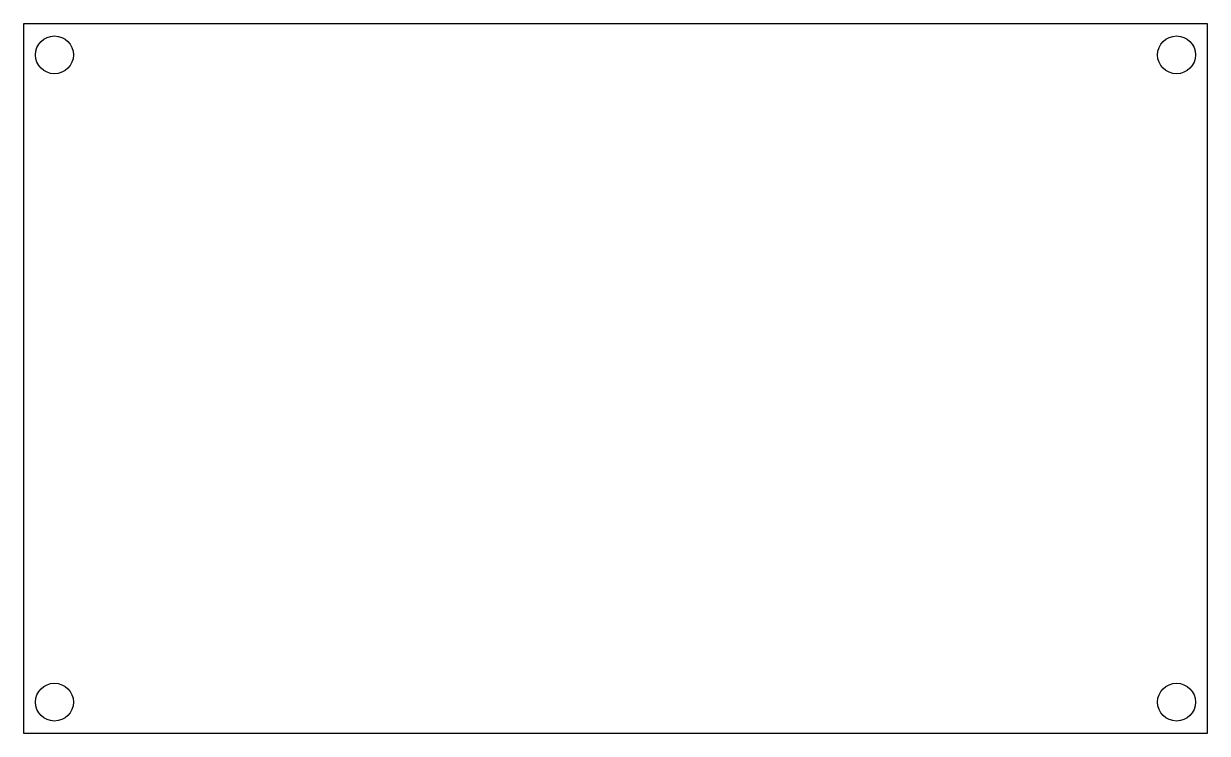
# Model space of a CAD drawing. Header units: millimetres. Extents: x 0 to 125, y 0 to 75.
import ezdxf

# ---------------------------------------------------------------- set-up
doc = ezdxf.new("R2010")
doc.units = ezdxf.units.MM

msp = doc.modelspace()

# ---------------------------------------------------------------- linework, layer by layer
msp.add_lwpolyline([(0, 0), (0, 75), (125, 75), (125, 0), (0, 0)], close=True)
for centre in [(3.25, 71.7), (121.75, 71.7), (3.25, 3.3), (121.75, 3.3)]:
    msp.add_circle(centre, 2)

doc.saveas('drawing.dxf')
